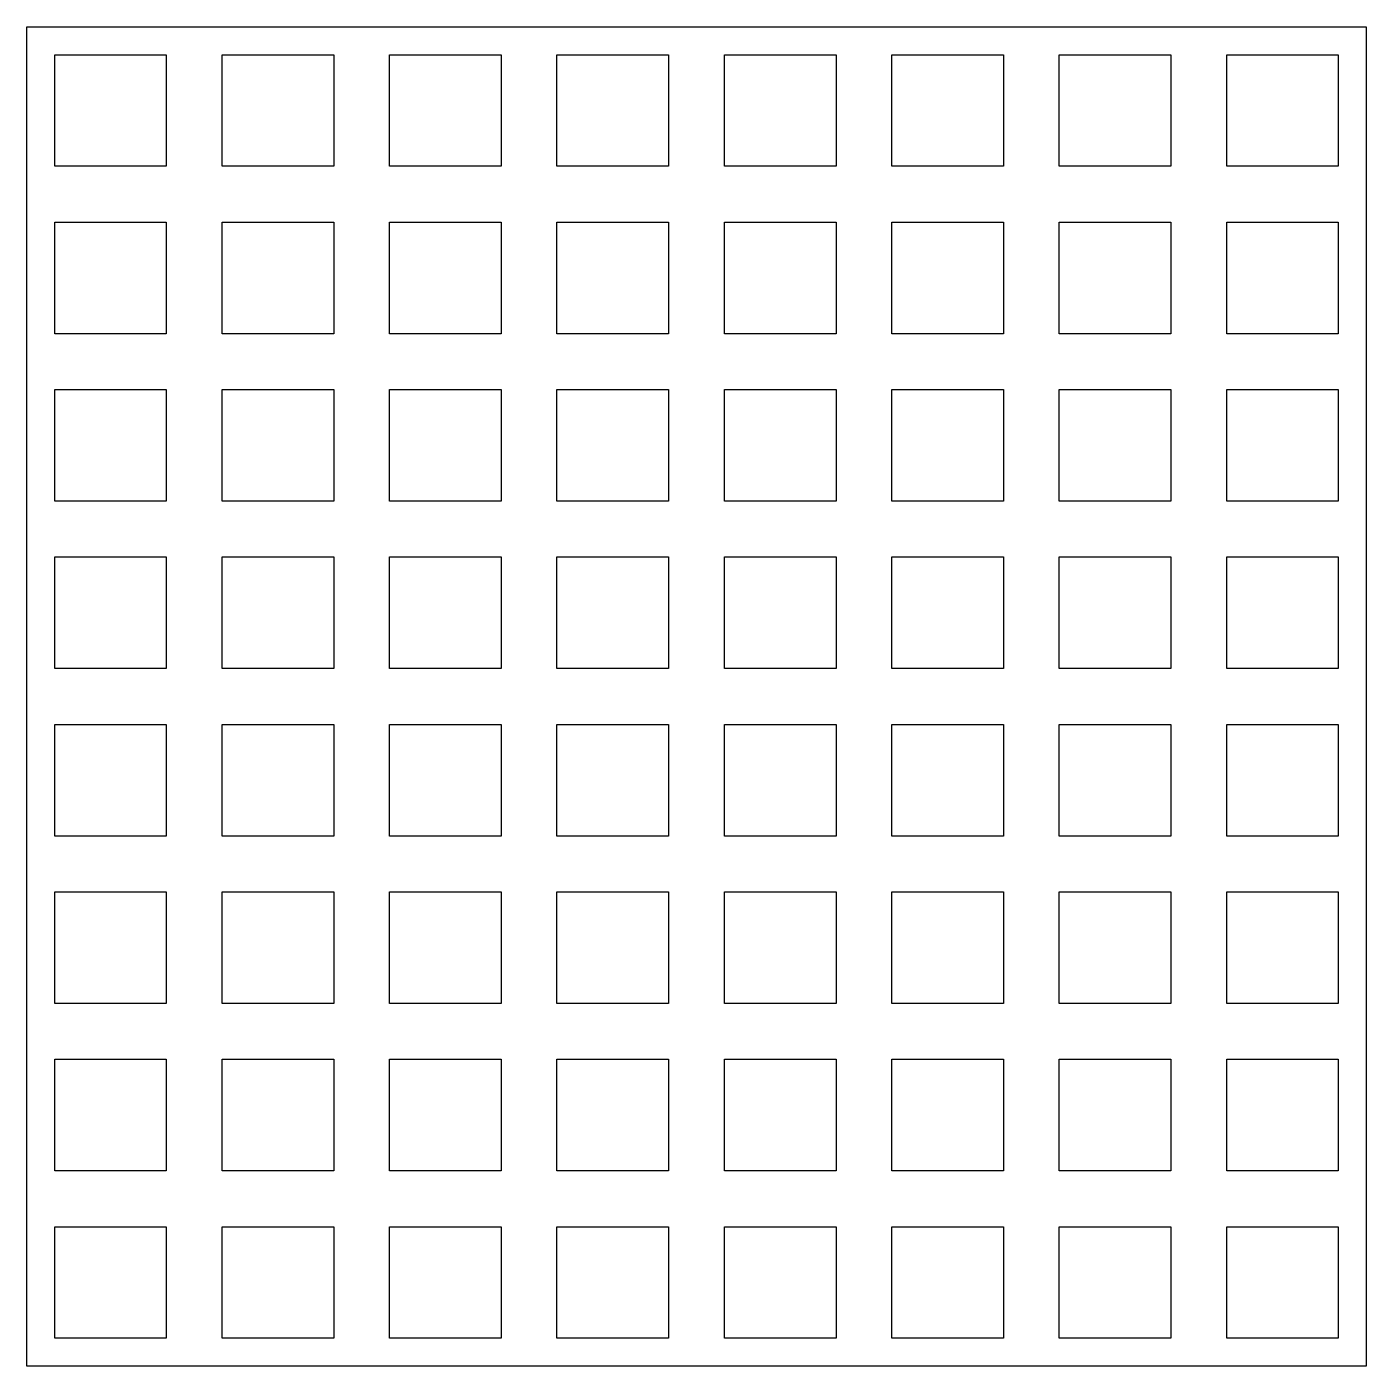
# Model space of a CAD drawing. Extents: x 0 to 102, y -102 to 0.
import ezdxf

# ---------------------------------------------------------------- set-up
doc = ezdxf.new("R2010")
doc.units = 0
doc.layers.add('Shape2DView', color=7, linetype='CONTINUOUS')

msp = doc.modelspace()

# ---------------------------------------------------------------- linework, layer by layer
at = {"layer": 'Shape2DView'}
for p, q in [((0, 0), (102, 0)), ((0, -102), (0, 0)), ((102, 0), (102, -102)), ((2.125, -2.125), (10.625, -2.125)), ((2.125, -10.625), (2.125, -2.125)), ((10.625, -2.125), (10.625, -10.625)), ((14.875, -2.125), (23.375, -2.125)), ((14.875, -10.625), (14.875, -2.125)), ((23.375, -2.125), (23.375, -10.625)), ((27.625, -2.125), (36.125, -2.125)), ((27.625, -10.625), (27.625, -2.125)), ((36.125, -2.125), (36.125, -10.625)), ((40.375, -2.125), (48.875, -2.125)), ((40.375, -10.625), (40.375, -2.125)), ((48.875, -2.125), (48.875, -10.625)), ((53.125, -2.125), (61.625, -2.125)), ((53.125, -10.625), (53.125, -2.125)), ((61.625, -2.125), (61.625, -10.625)), ((65.875, -2.125), (74.375, -2.125)), ((65.875, -10.625), (65.875, -2.125)), ((74.375, -2.125), (74.375, -10.625)), ((78.625, -2.125), (87.125, -2.125)), ((78.625, -10.625), (78.625, -2.125)), ((87.125, -2.125), (87.125, -10.625)), ((91.375, -2.125), (99.875, -2.125)), ((91.375, -10.625), (91.375, -2.125)), ((99.875, -2.125), (99.875, -10.625)), ((10.625, -10.625), (2.125, -10.625)), ((23.375, -10.625), (14.875, -10.625)), ((36.125, -10.625), (27.625, -10.625)), ((48.875, -10.625), (40.375, -10.625)), ((61.625, -10.625), (53.125, -10.625)), ((74.375, -10.625), (65.875, -10.625)), ((87.125, -10.625), (78.625, -10.625)), ((99.875, -10.625), (91.375, -10.625)), ((2.125, -14.875), (10.625, -14.875)), ((2.125, -23.375), (2.125, -14.875)), ((10.625, -14.875), (10.625, -23.375)), ((14.875, -14.875), (23.375, -14.875)), ((14.875, -23.375), (14.875, -14.875)), ((23.375, -14.875), (23.375, -23.375)), ((27.625, -14.875), (36.125, -14.875)), ((27.625, -23.375), (27.625, -14.875)), ((36.125, -14.875), (36.125, -23.375)), ((40.375, -14.875), (48.875, -14.875)), ((40.375, -23.375), (40.375, -14.875)), ((48.875, -14.875), (48.875, -23.375)), ((53.125, -14.875), (61.625, -14.875)), ((53.125, -23.375), (53.125, -14.875)), ((61.625, -14.875), (61.625, -23.375)), ((65.875, -14.875), (74.375, -14.875)), ((65.875, -23.375), (65.875, -14.875)), ((74.375, -14.875), (74.375, -23.375)), ((78.625, -14.875), (87.125, -14.875)), ((78.625, -23.375), (78.625, -14.875)), ((87.125, -14.875), (87.125, -23.375)), ((91.375, -14.875), (99.875, -14.875)), ((91.375, -23.375), (91.375, -14.875)), ((99.875, -14.875), (99.875, -23.375)), ((10.625, -23.375), (2.125, -23.375)), ((23.375, -23.375), (14.875, -23.375)), ((36.125, -23.375), (27.625, -23.375)), ((48.875, -23.375), (40.375, -23.375)), ((61.625, -23.375), (53.125, -23.375)), ((74.375, -23.375), (65.875, -23.375)), ((87.125, -23.375), (78.625, -23.375)), ((99.875, -23.375), (91.375, -23.375)), ((2.125, -27.625), (10.625, -27.625)), ((2.125, -36.125), (2.125, -27.625)), ((10.625, -27.625), (10.625, -36.125)), ((14.875, -27.625), (23.375, -27.625)), ((14.875, -36.125), (14.875, -27.625)), ((23.375, -27.625), (23.375, -36.125)), ((27.625, -27.625), (36.125, -27.625)), ((27.625, -36.125), (27.625, -27.625)), ((36.125, -27.625), (36.125, -36.125)), ((40.375, -27.625), (48.875, -27.625)), ((40.375, -36.125), (40.375, -27.625)), ((48.875, -27.625), (48.875, -36.125)), ((53.125, -27.625), (61.625, -27.625)), ((53.125, -36.125), (53.125, -27.625)), ((61.625, -27.625), (61.625, -36.125)), ((65.875, -27.625), (74.375, -27.625)), ((65.875, -36.125), (65.875, -27.625)), ((74.375, -27.625), (74.375, -36.125)), ((78.625, -27.625), (87.125, -27.625)), ((78.625, -36.125), (78.625, -27.625)), ((87.125, -27.625), (87.125, -36.125)), ((91.375, -27.625), (99.875, -27.625)), ((91.375, -36.125), (91.375, -27.625)), ((99.875, -27.625), (99.875, -36.125)), ((10.625, -36.125), (2.125, -36.125)), ((23.375, -36.125), (14.875, -36.125)), ((36.125, -36.125), (27.625, -36.125)), ((48.875, -36.125), (40.375, -36.125)), ((61.625, -36.125), (53.125, -36.125)), ((74.375, -36.125), (65.875, -36.125)), ((87.125, -36.125), (78.625, -36.125)), ((99.875, -36.125), (91.375, -36.125)), ((2.125, -40.375), (10.625, -40.375)), ((2.125, -48.875), (2.125, -40.375)), ((10.625, -40.375), (10.625, -48.875)), ((14.875, -40.375), (23.375, -40.375)), ((14.875, -48.875), (14.875, -40.375)), ((23.375, -40.375), (23.375, -48.875)), ((27.625, -40.375), (36.125, -40.375)), ((27.625, -48.875), (27.625, -40.375)), ((36.125, -40.375), (36.125, -48.875)), ((40.375, -40.375), (48.875, -40.375)), ((40.375, -48.875), (40.375, -40.375)), ((48.875, -40.375), (48.875, -48.875)), ((53.125, -40.375), (61.625, -40.375)), ((53.125, -48.875), (53.125, -40.375)), ((61.625, -40.375), (61.625, -48.875)), ((65.875, -40.375), (74.375, -40.375)), ((65.875, -48.875), (65.875, -40.375)), ((74.375, -40.375), (74.375, -48.875)), ((78.625, -40.375), (87.125, -40.375)), ((78.625, -48.875), (78.625, -40.375)), ((87.125, -40.375), (87.125, -48.875)), ((91.375, -40.375), (99.875, -40.375)), ((91.375, -48.875), (91.375, -40.375)), ((99.875, -40.375), (99.875, -48.875)), ((10.625, -48.875), (2.125, -48.875)), ((23.375, -48.875), (14.875, -48.875)), ((36.125, -48.875), (27.625, -48.875)), ((48.875, -48.875), (40.375, -48.875)), ((61.625, -48.875), (53.125, -48.875)), ((74.375, -48.875), (65.875, -48.875)), ((87.125, -48.875), (78.625, -48.875)), ((99.875, -48.875), (91.375, -48.875)), ((2.125, -53.125), (10.625, -53.125)), ((2.125, -61.625), (2.125, -53.125)), ((10.625, -53.125), (10.625, -61.625)), ((14.875, -53.125), (23.375, -53.125)), ((14.875, -61.625), (14.875, -53.125)), ((23.375, -53.125), (23.375, -61.625)), ((27.625, -53.125), (36.125, -53.125)), ((27.625, -61.625), (27.625, -53.125)), ((36.125, -53.125), (36.125, -61.625)), ((40.375, -53.125), (48.875, -53.125)), ((40.375, -61.625), (40.375, -53.125)), ((48.875, -53.125), (48.875, -61.625)), ((53.125, -53.125), (61.625, -53.125)), ((53.125, -61.625), (53.125, -53.125)), ((61.625, -53.125), (61.625, -61.625)), ((65.875, -53.125), (74.375, -53.125)), ((65.875, -61.625), (65.875, -53.125)), ((74.375, -53.125), (74.375, -61.625)), ((78.625, -53.125), (87.125, -53.125)), ((78.625, -61.625), (78.625, -53.125)), ((87.125, -53.125), (87.125, -61.625)), ((91.375, -53.125), (99.875, -53.125)), ((91.375, -61.625), (91.375, -53.125)), ((99.875, -53.125), (99.875, -61.625)), ((10.625, -61.625), (2.125, -61.625)), ((23.375, -61.625), (14.875, -61.625)), ((36.125, -61.625), (27.625, -61.625)), ((48.875, -61.625), (40.375, -61.625)), ((61.625, -61.625), (53.125, -61.625)), ((74.375, -61.625), (65.875, -61.625)), ((87.125, -61.625), (78.625, -61.625)), ((99.875, -61.625), (91.375, -61.625)), ((2.125, -65.875), (10.625, -65.875)), ((2.125, -74.375), (2.125, -65.875)), ((10.625, -65.875), (10.625, -74.375)), ((14.875, -65.875), (23.375, -65.875)), ((14.875, -74.375), (14.875, -65.875)), ((23.375, -65.875), (23.375, -74.375)), ((27.625, -65.875), (36.125, -65.875)), ((27.625, -74.375), (27.625, -65.875)), ((36.125, -65.875), (36.125, -74.375)), ((40.375, -65.875), (48.875, -65.875)), ((40.375, -74.375), (40.375, -65.875)), ((48.875, -65.875), (48.875, -74.375)), ((53.125, -65.875), (61.625, -65.875)), ((53.125, -74.375), (53.125, -65.875)), ((61.625, -65.875), (61.625, -74.375)), ((65.875, -65.875), (74.375, -65.875)), ((65.875, -74.375), (65.875, -65.875)), ((74.375, -65.875), (74.375, -74.375)), ((78.625, -65.875), (87.125, -65.875)), ((78.625, -74.375), (78.625, -65.875)), ((87.125, -65.875), (87.125, -74.375)), ((91.375, -65.875), (99.875, -65.875)), ((91.375, -74.375), (91.375, -65.875)), ((99.875, -65.875), (99.875, -74.375)), ((10.625, -74.375), (2.125, -74.375)), ((23.375, -74.375), (14.875, -74.375)), ((36.125, -74.375), (27.625, -74.375)), ((48.875, -74.375), (40.375, -74.375)), ((61.625, -74.375), (53.125, -74.375)), ((74.375, -74.375), (65.875, -74.375)), ((87.125, -74.375), (78.625, -74.375)), ((99.875, -74.375), (91.375, -74.375)), ((2.125, -78.625), (10.625, -78.625)), ((2.125, -87.125), (2.125, -78.625)), ((10.625, -78.625), (10.625, -87.125)), ((14.875, -78.625), (23.375, -78.625)), ((14.875, -87.125), (14.875, -78.625)), ((23.375, -78.625), (23.375, -87.125)), ((27.625, -78.625), (36.125, -78.625)), ((27.625, -87.125), (27.625, -78.625)), ((36.125, -78.625), (36.125, -87.125)), ((40.375, -78.625), (48.875, -78.625)), ((40.375, -87.125), (40.375, -78.625)), ((48.875, -78.625), (48.875, -87.125)), ((53.125, -78.625), (61.625, -78.625)), ((53.125, -87.125), (53.125, -78.625)), ((61.625, -78.625), (61.625, -87.125)), ((65.875, -78.625), (74.375, -78.625)), ((65.875, -87.125), (65.875, -78.625)), ((74.375, -78.625), (74.375, -87.125)), ((78.625, -78.625), (87.125, -78.625)), ((78.625, -87.125), (78.625, -78.625)), ((87.125, -78.625), (87.125, -87.125)), ((91.375, -78.625), (99.875, -78.625)), ((91.375, -87.125), (91.375, -78.625)), ((99.875, -78.625), (99.875, -87.125)), ((10.625, -87.125), (2.125, -87.125)), ((23.375, -87.125), (14.875, -87.125)), ((36.125, -87.125), (27.625, -87.125)), ((48.875, -87.125), (40.375, -87.125)), ((61.625, -87.125), (53.125, -87.125)), ((74.375, -87.125), (65.875, -87.125)), ((87.125, -87.125), (78.625, -87.125)), ((99.875, -87.125), (91.375, -87.125)), ((2.125, -91.375), (10.625, -91.375)), ((2.125, -99.875), (2.125, -91.375)), ((10.625, -91.375), (10.625, -99.875)), ((14.875, -91.375), (23.375, -91.375)), ((14.875, -99.875), (14.875, -91.375)), ((23.375, -91.375), (23.375, -99.875)), ((27.625, -91.375), (36.125, -91.375)), ((27.625, -99.875), (27.625, -91.375)), ((36.125, -91.375), (36.125, -99.875)), ((40.375, -91.375), (48.875, -91.375)), ((40.375, -99.875), (40.375, -91.375)), ((48.875, -91.375), (48.875, -99.875)), ((53.125, -91.375), (61.625, -91.375)), ((53.125, -99.875), (53.125, -91.375)), ((61.625, -91.375), (61.625, -99.875)), ((65.875, -91.375), (74.375, -91.375)), ((65.875, -99.875), (65.875, -91.375)), ((74.375, -91.375), (74.375, -99.875)), ((78.625, -91.375), (87.125, -91.375)), ((78.625, -99.875), (78.625, -91.375)), ((87.125, -91.375), (87.125, -99.875)), ((91.375, -91.375), (99.875, -91.375)), ((91.375, -99.875), (91.375, -91.375)), ((99.875, -91.375), (99.875, -99.875)), ((10.625, -99.875), (2.125, -99.875)), ((23.375, -99.875), (14.875, -99.875)), ((36.125, -99.875), (27.625, -99.875)), ((48.875, -99.875), (40.375, -99.875)), ((61.625, -99.875), (53.125, -99.875)), ((74.375, -99.875), (65.875, -99.875)), ((87.125, -99.875), (78.625, -99.875)), ((99.875, -99.875), (91.375, -99.875)), ((102, -102), (0, -102))]:
    msp.add_line(p, q, dxfattribs=at)

doc.saveas('drawing.dxf')
